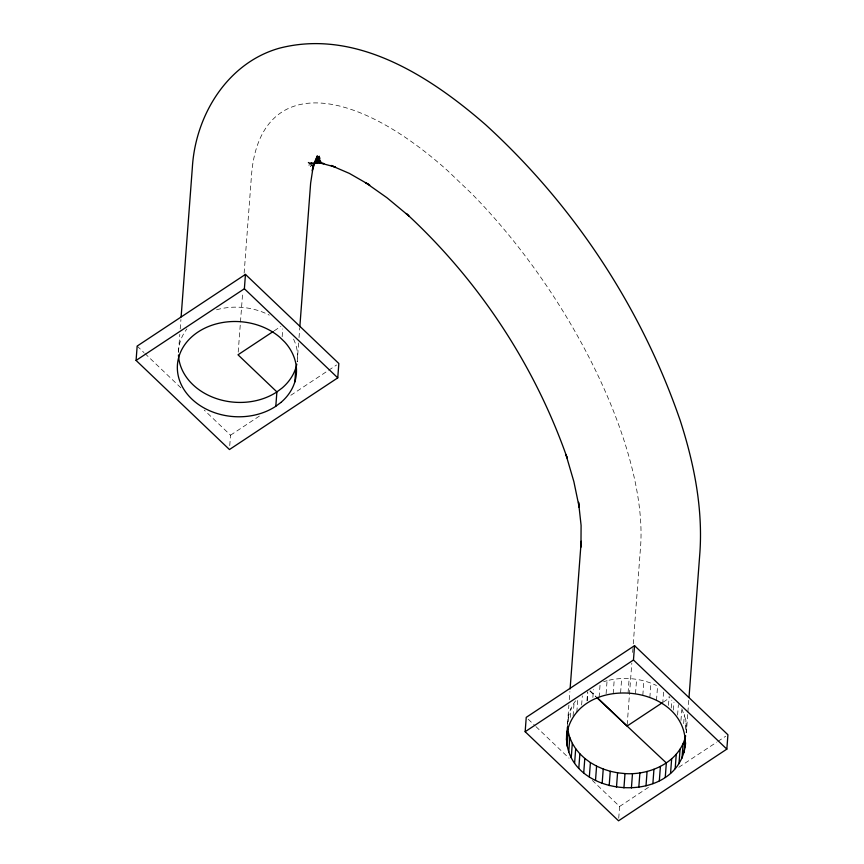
<?xml version="1.0" encoding="UTF-8"?>
<svg xmlns="http://www.w3.org/2000/svg" width="864" height="864" viewBox="0 0 864 864"><rect width="100%" height="100%" fill="white"/><g stroke="black" fill="none" stroke-linecap="round" stroke-linejoin="round"><path stroke-width="0.65" stroke-dasharray="4.32 3.24" d="M567.518 725.771C567.346 716.872 570.132 707.886 575.608 700.844M681.836 708.782L685.962 720.371L686.383 732.316L687.798 713.491M178.502 351.724L179.809 334.357M180.209 328.979L180.922 319.572M229.748 445.619L230.537 435.186L204.271 410.119M238.205 352.112L242.633 293.209M244.134 273.132L251.489 175.414A298.22 125.41 56.5 0 1 447.271 170.359L471.701 193.666A298.22 125.41 56.5 0 1 640.57 546.674L633.02 647.071M282.15 336.722L282.744 328.903M298.62 342.976L297.205 361.778A59.648 47.574 4.3 0 0 293.112 338.202M299.02 337.608L299.722 328.212M567.486 723.719L568.89 705.035M569.29 699.667L569.894 691.61M568.382 721.764L568.976 713.934M570.402 717.39L571.082 708.253M573.102 715.9L574.085 702.853M576.828 712.174L577.714 700.434M581.634 704.97L582.325 695.844M586.948 700.909L587.628 691.772M587.304 700.693L587.898 692.863M592.866 697.421L593.46 689.591M599.13 697.172L600.113 684.126M606.107 693.706L607.079 680.659C623.452 676.588 641.239 678.164 656.467 685.498M613.192 693.554L614.272 679.201M620.59 692.842L621.67 678.488M628.074 692.874L629.154 678.521M618.732 818.186L619.618 806.447L592.38 780.462M627.178 724.723L631.811 663.142M632.621 652.428L632.923 648.41M635.515 693.662L636.595 679.309M642.816 695.185L643.896 680.832M649.847 697.421L650.927 683.068M656.5 700.337L657.58 685.984M662.677 703.879L663.563 692.14M668.466 705.391L669.157 696.254M671.231 707.994L671.825 700.164M673.402 710.024L673.985 702.194M677.581 715.1L678.37 704.657M680.962 720.522L681.739 710.089M683.662 723.622L684.353 714.485M685.271 729.508L685.962 720.371M686.146 732.866L686.642 726.343M687.895 712.141L688.802 700.034M312.023 164.797L310.435 166.385L312.347 164.711M274.244 330.804L280.843 326.441M230.537 435.186L261.803 414.493M290.833 395.28L336.604 364.986M663.336 702.065L669.924 697.702M619.618 806.447L649.76 786.499M678.791 767.286L716.753 742.165M717.876 741.42L725.684 736.247M312.574 163.199L308.621 165.391L312.109 163.825M603.644 681.739L607.079 680.659M312.649 162.896L307.4 164.106L312.39 163.372M589.788 691.006L595.674 696.546M590.134 690.8L595.966 696.373M137.16 346.086L143.964 352.577M144.936 353.506L181.904 388.778M528.185 719.204L534.989 725.695M535.961 726.624L569.041 758.182M178.416 352.577A59.648 47.574 4.3 0 1 186.905 328.903M216.529 309.787A59.648 47.574 4.3 0 1 269.287 315.122M311.958 162.497L308.016 162.27L311.99 162.605"/><path stroke-width="1.3" d="M685.595 742.748C679.86 809.503 559.397 798.833 566.892 731.549M685.303 746.669C688.856 682.96 577.66 672.451 566.698 734.152M136.08 360.428L137.16 346.086L245.462 274.406L338.839 363.506L337.759 377.86L229.457 449.539L136.08 360.428L244.382 288.749L245.462 274.406M181.116 316.883L192.348 167.594C195.372 115.657 227.113 63.029 279.18 48.254C356.033 28.242 430.315 76.518 485.698 124.794L488.354 127.235C574.063 206.204 640.31 306.558 678.834 416.567L680.065 420.044C693.814 462.553 702.896 507.233 699.926 552.118L689.008 697.345M275.81 406.253L276.89 391.9L238 354.791L273.154 331.528M294.818 381.974L295.898 367.632M299.83 326.873L310.63 183.222L313.502 164.516L312.412 169.474M525.161 731.7L526.241 717.347L634.543 645.667L727.92 734.767L726.84 749.12L618.538 820.8L525.161 731.7L633.463 660.02L634.543 645.667M570.1 688.921L581.202 541.231L580.954 547.096L581.094 525.42L578.556 502.286L579.182 507.233L573.869 481.637L565.942 454.54L567.173 458.017C534.611 365.04 478.624 280.217 406.188 213.473L408.856 215.924L386.996 197.77L365.472 182.596L369.727 185.08L349.348 173.394L331.15 165.553M566.438 740.124L567.421 727.078M567.119 746.096L568.199 731.743L567.659 726.97M568.728 751.982L569.808 737.629L568.199 731.743M571.244 757.685L572.314 743.332L569.808 737.629M574.614 763.117L575.694 748.764L572.314 743.332M578.804 768.182L579.874 753.829L575.694 748.764M583.729 772.816L584.809 758.462L579.874 753.829M589.324 776.941L590.404 762.588L584.809 758.462M595.501 780.484L596.581 766.13L590.404 762.588M602.154 783.4L603.234 769.046L596.581 766.13M609.185 785.635L610.265 771.282L603.234 769.046M616.486 787.158L617.566 772.805L610.265 771.282M623.927 787.946L625.007 773.593C650.063 775.332 679.655 762.178 685.66 735.836M631.411 787.979L632.491 773.626M638.809 787.266L639.889 772.913M646.002 785.808L647.082 771.466M652.871 783.648L653.951 769.295M659.329 780.797L660.409 766.444M665.258 777.308L666.338 762.955L596.657 697.464M670.561 773.237L671.641 758.884M675.173 768.647L676.253 754.294M678.996 763.614L680.076 749.261M681.998 758.214L683.078 743.861M684.104 752.533L685.184 738.18M312.142 170.716L317.369 155.844L313.103 165.478M313.178 165.683L319.28 156.222L315.209 161.611M314.561 162.097L319.993 158.004L315.209 162.194L320.252 160.164L314.431 162.778M662.234 702.788L627.08 726.062L596.938 697.302M313.643 163.188L321.138 162.076L315.9 162.529M314.647 162.821L323.924 163.598L320.22 162.821M617.566 772.805L625.007 773.593M320.285 162.994L335.502 167.119L331.042 165.445M244.382 288.749L337.759 377.86M633.463 660.02L726.84 749.12M296.795 364.133A59.648 47.574 4.3 0 1 281.945 388.152L276.556 392.148A59.648 47.574 4.3 0 1 214.002 397.721A59.648 47.574 4.3 0 1 178.459 354.964M280.865 402.494L275.476 406.501A59.648 47.574 4.3 0 1 192.316 399.503A59.648 47.574 4.3 0 1 196.495 333.061A59.648 47.574 4.3 0 1 279.839 337.273L284.677 341.971A59.648 47.574 4.3 0 1 280.865 402.494"/></g></svg>
